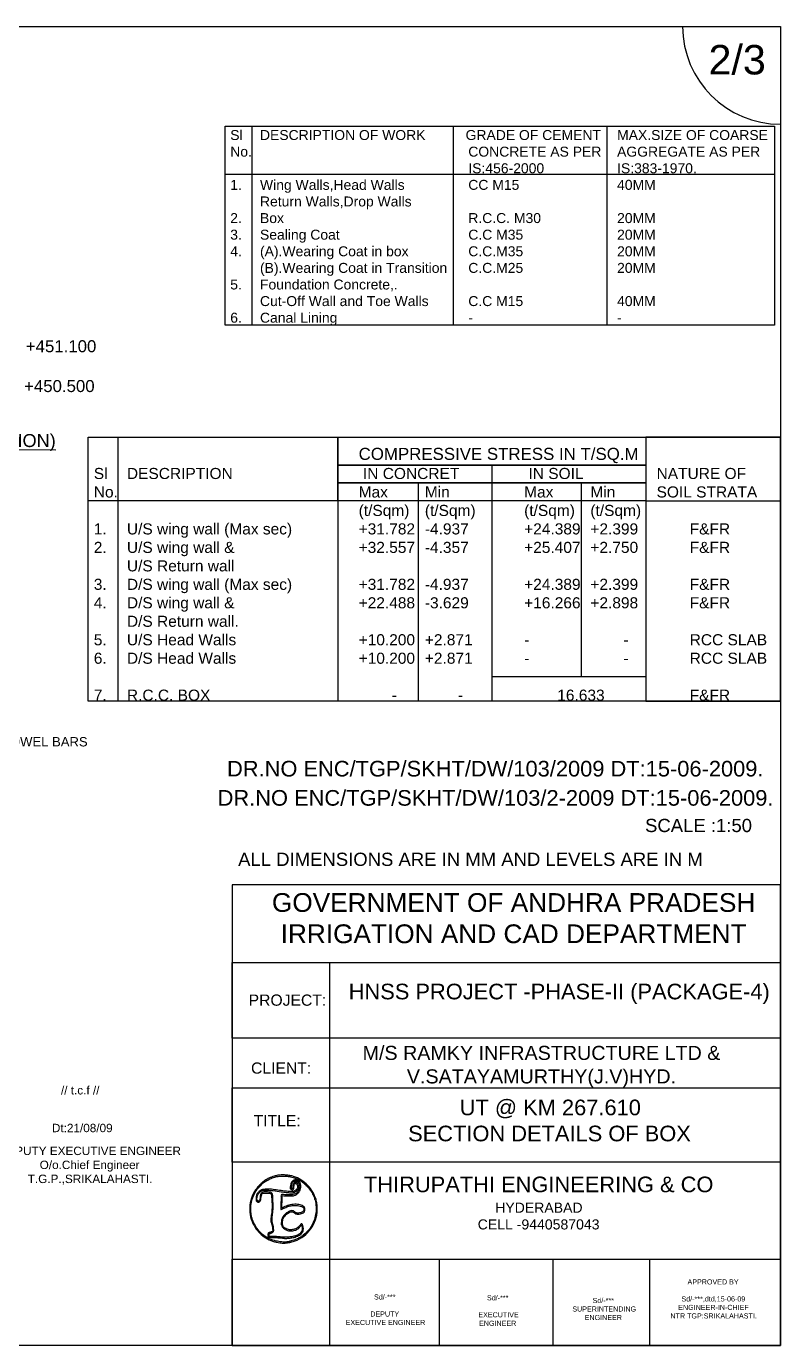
# Model space of a CAD drawing. Header units: millimetres. Extents: x 5124 to 6568637, y 2311 to 91879094.
# Drawn here: x 3703416 to 3716200, y 45937883 to 45960257 of the extents above; entities that cross this region are included whole.
import ezdxf

# ---------------------------------------------------------------- set-up
doc = ezdxf.new("R2010")
doc.units = ezdxf.units.MM
doc.header["$MEASUREMENT"] = 0
for name, color, linetype in [('DIMENSION', 7, 'Continuous'), ('DRAWING', 7, 'Continuous'), ('TEXT', 7, 'Continuous')]:
    doc.layers.add(name, color=color, linetype=linetype)
doc.styles.get("Standard").update_dxf_attribs({"font": 'arial.ttf', "height": 150})

msp = doc.modelspace()

# ---------------------------------------------------------------- linework, layer by layer
for points in [[(3707678.4, 45940771.5, 0.011371), (3707615.3, 45940756.2, 0.02579), (3707568.5, 45940741.2, 0.027062), (3707524.9, 45940721.9, 0.013799), (3707472.3, 45940693.2, 0.049276), (3707424.9, 45940659, 0.020623), (3707367.9, 45940604.4, 0.020736), (3707314.6, 45940544, 0.039557), (3707277.8, 45940490.7, 0.070595), (3707219.1, 45940344.9, 0.067578), (3707202, 45940186.3, 0.067285), (3707227.8, 45940028.2, 0.06891), (3707294.6, 45939884, 0.057705), (3707373.2, 45939788.2, 0.054334), (3707473.1, 45939710.7, 0.05355), (3707588.8, 45939655.6, 0.052844), (3707714.1, 45939626, 0.040381), (3707784.6, 45939622.8, 0.03202), (3707860.5, 45939630.3, 0.031364), (3707936.7, 45939647.8, 0.03411), (3708007.9, 45939674.4, 0.075635), (3708150.4, 45939767, 0.073326), (3708260.8, 45939898.6, 0.073591), (3708328.1, 45940056.1, 0.077104), (3708345.5, 45940223.7, 0.004861), (3708342.7, 45940270.3, 0.019003), (3708339.6, 45940298.9, 0.02286), (3708334.6, 45940324.6, 0.009468), (3708325.6, 45940358.7, 0.065489), (3708270.5, 45940487.1, 0.057691), (3708182, 45940602.9, 0.058022), (3708069.9, 45940694.9, 0.068022), (3707945.4, 45940752.9, 0.035725), (3707882.7, 45940767.5, 0.021943), (3707807.3, 45940776.1, 0.021989), (3707733.9, 45940777.9, 0.048915)], [(3707915.4, 45940740.6, -0.010053), (3707956.5, 45940728.8, -0.02116), (3707987.8, 45940717.7, -0.022523), (3708016.8, 45940704.4, -0.013074), (3708050.4, 45940686.1, -0.040153), (3708113.2, 45940642.5, -0.032263), (3708173.4, 45940586.3, -0.031944), (3708226.4, 45940522.2, -0.036921), (3708268.1, 45940454.7, -0.012801), (3708282.2, 45940425.8, -0.018323), (3708293.1, 45940399.5, -0.011926), (3708300.7, 45940377.5, -0.421559), (3708298.4, 45940373.2, 0.438354), (3708298, 45940372.4, 0.035377), (3708299, 45940370.3, 0.030088), (3708300.8, 45940367.4, 0.016409), (3708303.4, 45940364.2, -0.136522), (3708315.7, 45940336.5, -0.015322), (3708323.9, 45940267.5, -0.019775), (3708327.5, 45940193.5, -0.035566), (3708323.7, 45940132.9, -0.046854), (3708298.3, 45940023.3, -0.049001), (3708253.2, 45939922, -0.049074), (3708189.3, 45939831.6, -0.047266), (3708108.3, 45939754.1, -0.036649), (3708064.6, 45939724.5, -0.020541), (3708007.7, 45939694.7, -0.020402), (3707950.4, 45939670.5, -0.050634), (3707906.4, 45939659, 0.011096), (3707898.2, 45939657.5, 0.006376), (3707888.4, 45939655.4, 0.006368), (3707878.6, 45939653, 0.010561), (3707870.4, 45939650.7, -0.075797), (3707794.5, 45939639.8, -0.036256), (3707696.1, 45939647.8, -0.035773), (3707596, 45939670.7, -0.053967), (3707513.9, 45939705.9, -0.043816), (3707420.9, 45939769.5, -0.050353), (3707345.1, 45939845.7, -0.04992), (3707285.6, 45939936.2, -0.041857), (3707241, 45940042, -0.041799), (3707227.9, 45940097.5, -0.022952), (3707220.7, 45940167.1, -0.022835), (3707220, 45940238.1, -0.036198), (3707226.5, 45940298.6, -0.027029), (3707239.1, 45940351.5, -0.021589), (3707258.2, 45940406.9, -0.021847), (3707281.5, 45940459.6, -0.030803), (3707307.2, 45940504, -0.030973), (3707338.5, 45940545.5, -0.014365), (3707383.9, 45940595.5, -0.013732), (3707430.6, 45940641.4, -0.048124), (3707464, 45940667, -0.015617), (3707490.6, 45940682.5, -0.006514), (3707527.4, 45940701.7, -0.006284), (3707563.9, 45940719.6, -0.02113), (3707588.4, 45940730, -0.047647), (3707661.9, 45940749.9, -0.034153), (3707746.7, 45940758.5, -0.033468), (3707834, 45940755.4, -0.039389)], [(3707948.4, 45940689, 0.079905), (3707933.3, 45940679.6, 0.042826), (3707918, 45940663.9, 0.042991), (3707905.9, 45940646.2, 0.097401), (3707900.8, 45940630.9, -0.017144), (3707899.4, 45940622.2, -0.007361), (3707897, 45940610.8, -0.007273), (3707894.1, 45940598.8, -0.009527), (3707891, 45940587.8, 0.057314), (3707887.2, 45940566.4, 0.105744), (3707889.8, 45940548.9, 0.129803), (3707898.7, 45940536.3, 0.112787), (3707913.1, 45940529, 0.089359), (3707930.2, 45940527.8, 0.205539), (3707941.2, 45940534.1, 0.119945), (3707948, 45940549.5, 0.023277), (3707951.8, 45940579.9, -0.017196), (3707955.3, 45940611.1, -0.101894), (3707960.9, 45940626.4, -0.209902), (3707970.1, 45940632.7, -0.109281), (3707984.2, 45940632.3, -0.199104), (3708001.9, 45940619.2, -0.104543), (3708010.9, 45940592.8, -0.087788), (3708009.2, 45940560.6, -0.092435), (3707996.5, 45940531.6, -0.140361), (3707967.1, 45940507.1, -0.085225), (3707922.9, 45940496, -0.045138), (3707853.3, 45940497, -0.010085), (3707735.4, 45940511.7, 0.001129), (3707621.1, 45940528.1, 0.010475), (3707571.5, 45940534.1, 0.019654), (3707534, 45940536.3, 0.009807), (3707486.4, 45940536.3, 0.021045), (3707436.2, 45940533.2, 0.064199), (3707403, 45940525.3, 0.07759), (3707376.5, 45940510.3, 0.04157), (3707348.9, 45940484.5, 0.033858), (3707330, 45940460.5, 0.055821), (3707317.9, 45940437.6, 0.056084), (3707311.2, 45940412.8, 0.03454), (3707308.7, 45940382.5, 0.036481), (3707310.4, 45940352.1, 0.103396), (3707317.5, 45940332.1, 0.148662), (3707330, 45940320.8, 0.109578), (3707348.4, 45940316.7, 0.120124), (3707366.6, 45940321.2, 0.145), (3707379.1, 45940333.3, 0.076305), (3707388.1, 45940356.9, 0.015923), (3707396.1, 45940400.7, -0.009484), (3707399.8, 45940422.4, -0.012925), (3707404, 45940441.8, -0.009784), (3707408.1, 45940457.7, -0.12767), (3707411.2, 45940462.9, -0.187867), (3707423.1, 45940468.1, -0.006627), (3707474.2, 45940469.7, -0.01166), (3707523.7, 45940469.3, -0.060862), (3707550.6, 45940465.2, -0.161099), (3707561.7, 45940457.7, -0.110854), (3707568.2, 45940443.8, -0.037878), (3707572.1, 45940416.5, -0.003666), (3707576, 45940349.7, 0.004284), (3707577.5, 45940325.4, 0.004704), (3707579.3, 45940301.8, 0.004401), (3707581.2, 45940281.7, 0.023561), (3707582.9, 45940270.8, -0.066487), (3707584.2, 45940251.5, -0.007257), (3707580.5, 45940207, -0.006419), (3707573.5, 45940142.4, -0.001903), (3707561, 45940043.8, 0.0101), (3707557.9, 45940014.5, 0.046767), (3707557.9, 45939997.6, 0.054451), (3707561.2, 45939982.1, 0.016832), (3707569.3, 45939959.8, -0.025497), (3707575.6, 45939941.5, -0.017703), (3707580.9, 45939920.4, -0.016989), (3707584.9, 45939897.8, -0.017395), (3707587.4, 45939875.2), (3707590.9, 45939826.7), (3707567.8, 45939813.7, -0.015536), (3707558.3, 45939808.8, -0.017122), (3707548.8, 45939804.6, -0.016739), (3707540.5, 45939801.6, -0.078777), (3707535.5, 45939800.8, 0.131176), (3707523.5, 45939797.5, 0.136592), (3707514.8, 45939788.8, 0.106124), (3707510.6, 45939774.8, 0.058162), (3707511.2, 45939756.8, 0.016688), (3707513, 45939746.8, 0.019181), (3707515.5, 45939737.4, 0.018627), (3707518.2, 45939729.6, 0.096084), (3707520.6, 45939725.8, 0.155202), (3707524.8, 45939723.4, 0.015688), (3707536.3, 45939721.4, 0.01847), (3707550.5, 45939719.9, 0.013691), (3707566.3, 45939719.2, -0.011921), (3707619.8, 45939717.3, -0.00413), (3707696.9, 45939711.9, -0.001098), (3707778.6, 45939705.4, -0.118504), (3707789.1, 45939702, 0.16291), (3707801, 45939699.2, 0.003581), (3707860.7, 45939705.1, 0.008625), (3707918.1, 45939712.3, 0.028406), (3707955.4, 45939719.8, 0.032579), (3707990.8, 45939731.5, 0.025466), (3708027.4, 45939748.6, 0.026004), (3708059.7, 45939767.9, 0.061344), (3708080.9, 45939786.2, 0.068447), (3708099.5, 45939813.5, 0.076262), (3708109.2, 45939843.9, 0.067476), (3708109.9, 45939878.7, 0.040065), (3708102, 45939919.6, 0.044341), (3708094.6, 45939939.1, 0.167899), (3708085.5, 45939948.2, 0.248042), (3708075.2, 45939947.9, 0.093969), (3708063.8, 45939938.3, -0.014529), (3708027.8, 45939896.2, -0.059632), (3708002.4, 45939874.2, -0.07471), (3707975.6, 45939861.3, -0.031322), (3707936.4, 45939852, -0.011719), (3707911.5, 45939848.2, -0.030157), (3707893.2, 45939847, -0.035481), (3707876.8, 45939848.1, -0.022756), (3707858, 45939851.6, -0.041651), (3707828.9, 45939861, -0.044873), (3707802.6, 45939874.9, -0.048687), (3707781.3, 45939891.8, -0.078972), (3707767.4, 45939910.2, -0.088886), (3707758.9, 45939936.8, -0.038681), (3707756.9, 45939973.8, -0.038538), (3707760.7, 45940011.8, -0.068656), (3707770.4, 45940041.6, -0.047822), (3707787.9, 45940070.4, -0.035478), (3707812.3, 45940098.7, -0.035754), (3707840.1, 45940122.9, -0.052131), (3707868, 45940139.5, -0.030465), (3707897.6, 45940151.2, -0.089851), (3707919.2, 45940154.1, -0.11423), (3707937.3, 45940149, -0.067663), (3707955.5, 45940135.6, 0.096235), (3707978.7, 45940120.6, 0.073317), (3708008.1, 45940113.4, 0.064558), (3708041.9, 45940114.6, 0.048869), (3708077.8, 45940124.2, 0.015923), (3708110.9, 45940137.9, 0.109612), (3708124.9, 45940148.4, 0.141247), (3708131.5, 45940162.6, 0.03256), (3708133.7, 45940189.2, 0.013265), (3708133.5, 45940209.9, 0.061516), (3708131.7, 45940221.7, 0.091027), (3708127.4, 45940230.3, 0.050414), (3708119.4, 45940239, 0.128873), (3708056.2, 45940271.1, 0.05989), (3707963.9, 45940279.8, 0.055893), (3707863.2, 45940265.9, 0.065288), (3707773.5, 45940230.2, -0.008116), (3707762.7, 45940224.3, -0.012981), (3707753.2, 45940219.8, -0.006773), (3707745.2, 45940216.3, -0.304845), (3707743.5, 45940216.6, -0.211798), (3707742.8, 45940218.5, -0.000838), (3707744, 45940242.3, -0.003985), (3707745.7, 45940269.5, -0.002472), (3707748, 45940301.4, 0.004385), (3707750.4, 45940334.7, 0.005065), (3707752, 45940366.5, 0.004554), (3707752.8, 45940393.5, 0.029433), (3707752.3, 45940407.1), (3707750.2, 45940430.1), (3707777.3, 45940425.9, 0.022308), (3707792.1, 45940424.3, 0.005402), (3707816.7, 45940423, 0.005531), (3707845, 45940422.1, 0.005473), (3707873.4, 45940421.8, 0.006594), (3707913.6, 45940422.4, 0.031106), (3707936.5, 45940424.5, 0.045299), (3707954.8, 45940429, 0.025886), (3707975.8, 45940437.5, 0.074598), (3708015.1, 45940463.6, 0.070434), (3708045.9, 45940500.5, 0.07263), (3708064.5, 45940543.3, 0.089071), (3708068.3, 45940586.7, 0.01957), (3708064.3, 45940618.1, 0.056074), (3708058.2, 45940639.1, 0.065261), (3708048.2, 45940656.5, 0.034277), (3708031.7, 45940675.2, 0.027009), (3708020.3, 45940685.3, 0.068734), (3708010.8, 45940690.9, 0.07176), (3708000.4, 45940693.6, 0.031521), (3707986.2, 45940694.3, 0.016443), (3707975.4, 45940693.8, 0.015199), (3707964.5, 45940692.6, 0.015395), (3707954.7, 45940690.9, 0.04795)], [(3708012.3, 45940669.2, -0.056619), (3708029.2, 45940652, -0.070112), (3708040.3, 45940632.6, -0.063176), (3708046.4, 45940609.3, -0.036102), (3708048.1, 45940580.1, -0.026103), (3708046.1, 45940550.3, -0.05922), (3708040.7, 45940528.4, -0.061276), (3708030.6, 45940508.8, -0.029698), (3708013.2, 45940486.5, -0.094532), (3707979.4, 45940460.1, -0.069609), (3707934.3, 45940444.4, -0.05177), (3707874.7, 45940438.9, -0.023109), (3707795.9, 45940443.4, 0.014899), (3707756.7, 45940446.3, 0.124815), (3707739.4, 45940442.7, 0.252886), (3707732.1, 45940432.5, 0.073732), (3707732.5, 45940412.5, -0.042717), (3707733.6, 45940398.8, -0.005288), (3707733.2, 45940369, -0.006212), (3707731.8, 45940333.4, -0.005103), (3707729.6, 45940295.5, 0.004606), (3707727.1, 45940254.6, 0.010714), (3707726.2, 45940223.9, 0.007341), (3707726.3, 45940200.7, 0.193504), (3707728.7, 45940195, 0.272952), (3707733.8, 45940193.7, 0.017404), (3707749.1, 45940198.7, 0.018882), (3707769.6, 45940207.1, 0.007944), (3707796.5, 45940219.8, -0.00991), (3707832.8, 45940236.7, -0.029968), (3707858.3, 45940246.3, -0.03192), (3707884, 45940252.4, -0.012489), (3707920, 45940257.7, -0.031624), (3707981.1, 45940261.2, -0.042774), (3708036.1, 45940256.1, -0.049658), (3708081.2, 45940243.4, -0.102801), (3708111.6, 45940223.4, -0.146745), (3708117.5, 45940212.5, -0.055372), (3708119.1, 45940195, -0.054274), (3708116.8, 45940176.6, -0.094139), (3708110.5, 45940162.7, -0.119575), (3708097.1, 45940150.9, -0.039208), (3708072.9, 45940140.6, -0.03788), (3708044.3, 45940133.2, -0.043914), (3708016.3, 45940130.7, -0.027336), (3708000, 45940131.6, -0.068469), (3707988.5, 45940134.5, -0.065144), (3707977.8, 45940140.6, -0.022939), (3707964.2, 45940151.7, 0.07041), (3707941.2, 45940167.3, 0.111511), (3707918.1, 45940172.7, 0.08847), (3707891.1, 45940168.2, 0.032101), (3707855.4, 45940152.8, 0.049567), (3707825, 45940133.3, 0.035227), (3707795.2, 45940105.9, 0.034846), (3707769, 45940074.3, 0.044392), (3707749.8, 45940041.6, 0.072348), (3707742.4, 45940017.7, 0.020236), (3707738, 45939978.8, 0.012952), (3707736.1, 45939939.7, 0.265664), (3707741.6, 45939929.7, -0.115377), (3707743.8, 45939927.4, -0.049412), (3707745.7, 45939923.6, -0.04534), (3707747, 45939919, -0.044785), (3707747.4, 45939914.2, 0.179828), (3707753.5, 45939897.9, 0.032309), (3707776.5, 45939874.4, 0.035345), (3707804.5, 45939852.7, 0.067561), (3707830, 45939840.3, 0.028537), (3707859.5, 45939832.4, 0.039847), (3707886.6, 45939829, 0.038236), (3707914.8, 45939829.9, 0.023572), (3707947.5, 45939835, 0.033201), (3707981.2, 45939844.2, 0.052304), (3708008.3, 45939857, 0.054197), (3708031.6, 45939874.7, 0.038969), (3708053.4, 45939899, -0.007998), (3708061.7, 45939909.5, -0.011914), (3708069.4, 45939918.3, -0.007046), (3708076, 45939925.5, -0.189724), (3708078.3, 45939926.5, -0.31512), (3708080.1, 45939925.4, -0.012989), (3708083.2, 45939917.8, -0.018519), (3708086.4, 45939908.1, -0.0116), (3708089.4, 45939896.5, -0.076654), (3708093, 45939853.1, -0.116551), (3708081.8, 45939817, -0.101292), (3708054, 45939786.4, -0.047771), (3708008, 45939759, -0.047916), (3707948.4, 45939737.6, -0.038807), (3707881.4, 45939725.9, -0.030246), (3707798.9, 45939723.1, -0.013533), (3707690.4, 45939728.9, 0.003397), (3707655.5, 45939731.4, 0.003258), (3707620.1, 45939733.6, 0.003226), (3707588.8, 45939735.1, 0.011736), (3707568.9, 45939735.4), (3707531.4, 45939735.2), (3707531.4, 45939753), (3707531.4, 45939766.9), (3707531.4, 45939775.3, -0.255878), (3707532.6, 45939777.4, -0.021331), (3707538.3, 45939780.7, -0.024284), (3707545.9, 45939784.3, -0.016153), (3707554.9, 45939787.6, 0.029102), (3707565, 45939791.6, 0.019825), (3707576, 45939797.3, 0.020023), (3707586.2, 45939803.7, 0.037497), (3707593.8, 45939809.8, 0.047773), (3707602.7, 45939819.6, 0.109676), (3707606.6, 45939828.7, 0.059805), (3707607.6, 45939841.8, 0.007063), (3707606, 45939870.9, 0.017193), (3707603.8, 45939891.5, 0.01193), (3707600, 45939914.5, 0.012048), (3707595.2, 45939936.5, 0.024163), (3707590.2, 45939953.5, -0.021994), (3707583.9, 45939974.9, -0.038871), (3707580.8, 45939993.1, -0.030789), (3707580.2, 45940014.2, -0.009072), (3707581.9, 45940046.5, -0.001709), (3707583.6, 45940069.7, -0.001884), (3707585.4, 45940092.2, -0.001751), (3707587.1, 45940111.4, -0.009616), (3707588.2, 45940121.8, 0.002783), (3707597.6, 45940197.2, 0.015642), (3707601.2, 45940237.6, 0.027419), (3707601.2, 45940267.1, 0.025052), (3707598.1, 45940297.3, -0.013359), (3707595.5, 45940317.2, -0.007032), (3707593.3, 45940342.1, -0.006991), (3707591.9, 45940367.7, -0.010691), (3707591.3, 45940389.9, 0.009817), (3707590.5, 45940430.1, 0.054013), (3707587.3, 45940451.5, 0.099692), (3707580.5, 45940465.3, 0.084336), (3707568.6, 45940476.3, 0.111049), (3707547.3, 45940484.4, 0.01671), (3707501.4, 45940489.2, 0.019303), (3707454.5, 45940490.7, 0.061247), (3707423.4, 45940486.6, 0.116126), (3707405.6, 45940477.3, 0.097571), (3707392.4, 45940460.4, 0.067516), (3707383.3, 45940434.2, 0.026486), (3707377.8, 45940396.4, -0.029178), (3707372.7, 45940363.4, -0.08956), (3707364.2, 45940342.6, -0.186289), (3707352.8, 45940334.2, -0.209405), (3707339.4, 45940336.1, -0.132851), (3707329.3, 45940347, -0.091992), (3707324.3, 45940363.1, -0.064225), (3707324.6, 45940385.1, -0.027894), (3707330.3, 45940413.9, -0.043994), (3707340, 45940441.7, -0.055217), (3707354, 45940465.1, -0.053692), (3707373.1, 45940485.4, -0.038475), (3707398.2, 45940503.8, -0.115688), (3707437.8, 45940517.1, -0.031518), (3707504.1, 45940519.2, -0.022483), (3707598.8, 45940511.9, -0.007666), (3707735.4, 45940493.1, 0.006179), (3707777.3, 45940487.2, 0.0054), (3707821.2, 45940482.1, 0.005436), (3707861, 45940478.3, 0.016056), (3707888.4, 45940476.8, 0.009603), (3707919.1, 45940476.8, 0.036421), (3707938.2, 45940478.6, 0.048057), (3707954.1, 45940482.8, 0.026799), (3707972.4, 45940490.7, 0.051449), (3707998, 45940507, 0.079901), (3708015.7, 45940526.3, 0.083725), (3708025.9, 45940549.4, 0.062275), (3708029.4, 45940577.2, 0.027547), (3708028.6, 45940591.2, 0.025908), (3708026.3, 45940605.2, 0.027051), (3708022.8, 45940618.2, 0.042534), (3708018.2, 45940628.8, 0.029286), (3708010.9, 45940640.7, 0.113768), (3708004.6, 45940646.4, 0.10469), (3707996.1, 45940649, 0.022841), (3707980.7, 45940649.7, 0.022154), (3707965.2, 45940649, 0.107946), (3707956.9, 45940646.4, 0.118554), (3707950.8, 45940640.7, 0.029201), (3707943.9, 45940628.7, 0.04357), (3707939.8, 45940618.3, 0.022936), (3707936.4, 45940604.7, 0.022268), (3707934.2, 45940590.1, 0.027017), (3707933.4, 45940576.2, -0.013965), (3707933, 45940561.3, -0.050225), (3707931.5, 45940551.9, -0.097184), (3707928.9, 45940546.6, -0.23583), (3707925.1, 45940544.7, -0.162421), (3707914.7, 45940548.2, -0.180712), (3707908.9, 45940557.2, -0.084641), (3707908.2, 45940573.8, -0.019045), (3707912.9, 45940601.8, -0.042593), (3707922.8, 45940635.5, -0.090406), (3707937.1, 45940658.6, -0.113659), (3707956.2, 45940672, -0.096515), (3707980.3, 45940676.7, -0.029399), (3707989.7, 45940676.2, -0.028215), (3707999.1, 45940674.5, -0.029397), (3708007.2, 45940672.1, -0.08398)]]:
    msp.add_lwpolyline(points, format="xyb", close=True)
at = {"layer": 'DIMENSION'}
for points in [[(3706782.8, 45958567.4), (3716097.6, 45958567.4), (3716097.6, 45955191.2), (3706782.8, 45955191.2)], [(3706782.8, 45958567.4), (3716097.6, 45958567.4), (3716097.6, 45957745.7), (3706782.8, 45957745.7)], [(3707242.2, 45958567.4), (3710647.2, 45958567.4), (3710647.2, 45955191.2), (3707242.2, 45955191.2)], [(3713260, 45958567.4), (3716097.6, 45958567.4), (3716097.6, 45955191.2), (3713260, 45955191.2)], [(3704460.3, 45953292.3), (3716200.2, 45953292.3), (3716200.2, 45948813.2), (3704460.3, 45948813.2)], [(3704460.3, 45953292.3), (3708694.8, 45953292.3), (3708694.8, 45948813.2), (3704460.3, 45948813.2)], [(3708694.8, 45953292.3), (3713916.1, 45953292.3), (3713916.1, 45952815.2), (3708694.8, 45952815.2)], [(3716200.2, 45953292.3), (3713916.1, 45953292.3), (3713916.1, 45948813.2), (3716200.2, 45948813.2)], [(3708694.8, 45952815.2), (3713916.1, 45952815.2), (3713916.1, 45952514), (3708694.8, 45952514)], [(3708694.8, 45952514), (3713916.1, 45952514), (3713916.1, 45952213.5), (3708694.8, 45952213.5)]]:
    msp.add_lwpolyline(points, close=True, dxfattribs=at)
for points in [[(3704964.9, 45953292.3), (3704964.9, 45948813.2)], [(3711305.5, 45952815.2), (3711305.5, 45948813.2)], [(3710055.1, 45952514), (3710055.1, 45948813.2)], [(3712821.4, 45952514), (3712821.4, 45949231.1)], [(3708694.8, 45952213.5), (3704460.3, 45952213.5)], [(3713916.1, 45952213.5), (3716200.2, 45952213.5)], [(3711305.5, 45949231.1), (3713916.1, 45949231.1)]]:
    msp.add_lwpolyline(points, dxfattribs=at)
at = {"layer": 'DRAWING'}
msp.add_lwpolyline([(3681283.9, 45960257.4), (3716200.2, 45960257.4), (3716200.2, 45937883.4), (3681283.9, 45937883.4)], close=True, dxfattribs=at)
msp.add_arc((3716200.2, 45960257.4), 1660.6, 180, 270, dxfattribs=at)
at = {"layer": 'TEXT'}
for points in [[(3716200.2, 45945700.6), (3706906, 45945700.6), (3706906, 45937883.4), (3716200.2, 45937883.4)], [(3706906, 45944383.8), (3716200.2, 45944383.8), (3716200.2, 45943095.1), (3706906, 45943095.1)], [(3706906, 45942253.6), (3716200.2, 45942253.6), (3716200.2, 45940996), (3706906, 45940996)], [(3706906, 45939350.2), (3716200.2, 45939350.2), (3716200.2, 45937883.4), (3706906, 45937883.4)]]:
    msp.add_lwpolyline(points, close=True, dxfattribs=at)
for points in [[(3708556.4, 45944383.8), (3708556.4, 45937883.4)], [(3710413.5, 45939350.2), (3710413.5, 45937883.4)], [(3712341.9, 45939350.2), (3712341.9, 45937883.4)], [(3713979.1, 45939350.2), (3713979.1, 45937883.4)]]:
    msp.add_lwpolyline(points, dxfattribs=at)

# ---------------------------------------------------------------- texts
at = {"layer": 'DRAWING', "attachment_point": 1}
for s, insert, char_height, width in [('{\\H1.3398x;Sl^IDESCRIPTION OF WORK^I       GRADE OF CEMENT ^IMAX.SIZE OF COARSE\\PNo.^I^I^I^I^I^I^I^I\\H0.99998x;CONCRETE AS PER ^IAGGREGATE AS PER\\P^I^I^I^I^I^I^I^IIS:456-2000^I^I^IIS:383-1970.\\P1.^IWing Walls,Head Walls ^I^I^ICC M15^I^I^I^I40MM\\P^IReturn Walls,Drop Walls\\P2.^IBox^I^I^I^I^I^I^IR.C.C. M30^I^I^I20MM\\P3.^ISealing Coat^I^I^I^I^IC.C M35^I^I^I^I20MM\\P4.^I(A).Wearing Coat in box^I^I^IC.C.M35\\H0.99998x;^I^I^I^I20MM\\H0.99998x;^I\\P^I(B).Wearing Coat in Transition^IC.C.M25^I^I^I^I20MM\\H0.99998x;\\P5.^IFoundation Concrete,.\\P^ICut-Off Wall and Toe Walls^I^IC.C M15^I^I^I^I40MM\\P6.^ICanal Lining^I^I^I^I^I-^I^I^I^I^I-}', (3706871.2, 45958499.2), 126.104, 9096.551), ('\\pi3161;{\\H1.4574x;     ^I^ICOMPRESSIVE STRESS IN T/SQ.M\\P\\pi0;\\H0.91933x;Sl^IDESCRIPTION^I^I^I^I IN CONCRET^I^I IN SOIL^I^I^INATURE OF \\PNo.^I^I^I^I^I^I^I^IMax^I^IMin^I^I^IMax^I^IMin^I^ISOIL STRATA\\P^I^I^I^I^I^I^I^I(t/Sqm)^I(t/Sqm)^I^I(t/Sqm)^I(t/Sqm)\\P\\H0.9999x;1.^IU/S wing wall (Max sec)\\H1.0001x;^I^I^I+31.782^I-4.937^I^I+24.389^I+2.399^I^IF&FR\\P\\H0.9999x;2.^IU/S wing wall & ^I^I\\H1.0001x;^I^I+32.557^I-4.357^I^I+25.407^I+2.750^I^IF&FR\\P^I\\H0.99992x;U/S Return wall \\P3.^ID/S wing wall \\H0.99996x;(Max sec)\\H1.0001x;^I^I ^I+31.782^I-4.937^I^I+24.389^I+2.399^I^IF&FR\\P\\H0.99992x;4.^ID/S wing wall & ^I^I ^I^I\\H1.0001x;+22.488^I-3.629^I^I+16.266^I+2.898^I^IF&FR\\H0.99998x;\\P\\H0.99996x;^ID/S Return wall.\\P5.^IU/S Head Walls ^I^I^I^I+10.200^I+2.871^I^I-^I^I^I-^I^IRCC SLAB\\P6.^ID/S Head Walls ^I^I^I^I+10.200^I+2.871^I^I-^I^I^I-^I^IRCC SLAB\\P\\P7.^IR.C.C. BOX^I^I^I^I^I^I-^I^I-^I^I^I16.633^I^I^IF&FR\\H0.99998x;\\P\\H0.99998x;^I^I^I^I\\P\\H0.99996x;^I^I^I^I}', (3704558.5, 45953109.6), 140.2853, 12153.695)]:
    msp.add_mtext(s, dxfattribs=dict(at, insert=insert, char_height=char_height, width=width))
at = {"layer": 'TEXT'}
for s, height, p in [('2/3', 500, (3714978.8, 45959442.5)), ('+451.100', 203.8, (3703406.3, 45954730.8)), ('+450.500', 203.8, (3703377.1, 45954055.7)), ('15DIA DOWEL BARS', 158.594, (3702299.9, 45948045.6)), ('SCALE :1:50', 224.476, (3713902.6, 45946592.8)), ('// t.c.f //', 142.497, (3704002.3, 45942143.3)), ('Dt:21/08/09', 142.497, (3703848.6, 45941503))]:
    msp.add_text(s, height=height, dxfattribs=at).set_placement(p)
msp.add_text('%%U(D/S WING WALL JUNCTION)', height=220, rotation=359.8588, dxfattribs=at).set_placement((3699713.6, 45953132.6))
at = {"layer": 'TEXT', "color": 7, "attachment_point": 5}
for s, insert, char_height, width in [('DR.NO ENC/TGP/SKHT/DW/103/2009 DT:15-06-2009. ', (3711363.4, 45947666.2), 265.014, 9069.443), ('DR.NO ENC/TGP/SKHT/DW/103/2-2009 DT:15-06-2009. ', (3711368.6, 45947171.1), 265.014, 11858.66), ('GOVERNMENT OF ANDHRA PRADESH\\PIRRIGATION AND CAD DEPARTMENT', (3711675, 45945131.1), 318.017, 9069.443), ('HNSS PROJECT -PHASE-II (PACKAGE-4)', (3712447.8, 45943848.9), 265.014, 9069.443)]:
    msp.add_mtext(s, dxfattribs=dict(at, insert=insert, char_height=char_height, width=width))
at = {"layer": 'TEXT', "attachment_point": 1}
for s, insert, char_height, width in [('ALL DIMENSIONS ARE IN MM AND LEVELS ARE IN M', (3707005.1, 45946243.6), 224.476, 8010.731), ('PROJECT:', (3707183.4, 45943838.1), 190.4, 1776.452), ('\\pi13.586;M/S RAMKY INFRASTRUCTURE LTD &\\P\\pi763.89;V.SATAYAMURTHY(J.V)HYD.', (3709100.9, 45942967.3), 239.016, 6061.094), ('CLIENT:', (3707223.7, 45942685.8), 190.4, 1776.452), ('\\pi2601;UT @ KM 267.610\\P\\pi1726.3;SECTION DETAILS OF BOX', (3708160, 45942055.3), 265.014, 8226.761), ('TITLE:', (3707267.5, 45941793.4), 190.4, 1032.439), ('\\pi551.98;DEPUTY EXECUTIVE ENGINEER\\P\\pi1243;O/o.Chief Engineer\\P\\pi1040.7;T.G.P.,SRIKALAHASTI.', (3702398.3, 45941257.9), 142.497, 4172.21), ('\\pi1164;THIRUPATHI ENGINEERING & CO\\P\\pi3388.4;{\\H0.64302x;HYDERABAD\\P\\pi3092.3;CELL -9440587043}', (3707973.9, 45940750), 265.014, 8226.761), ('\\pi294.52;APPROVED BY\\P\\pi727.4;\\P\\pi191.75;Sd/-***,dtd,15-06-09 \\P\\pi137.18;ENGINEER-IN-CHIEF\\P\\pi5.0371;NTR TGP:SRIKALAHASTI.', (3714327.8, 45939007.4), 86.539, 1454.794), ('\\pi1995.2;Sd/-***\\P\\pi2171.8;\\P\\pi1931.8;DEPUTY \\P\\pi1480.7; EXECUTIVE ENGINEER', (3707313.3, 45938751.9), 86.539, 4343.658), ('\\pi1995.2;Sd/-***\\P\\pi2155; \\P\\pi1815.7; EXECUTIVE \\P\\pi1861.7;ENGINEER', (3709227.6, 45938738.1), 86.539, 4343.658), ('\\pi1995.2;Sd/-***\\P\\pi1618.1; SUPERINTENDING  \\P\\pi1861.7;ENGINEER', (3711017.8, 45938691.9), 86.539, 4343.658)]:
    msp.add_mtext(s, dxfattribs=dict(at, insert=insert, char_height=char_height, width=width))

doc.saveas('drawing.dxf')
